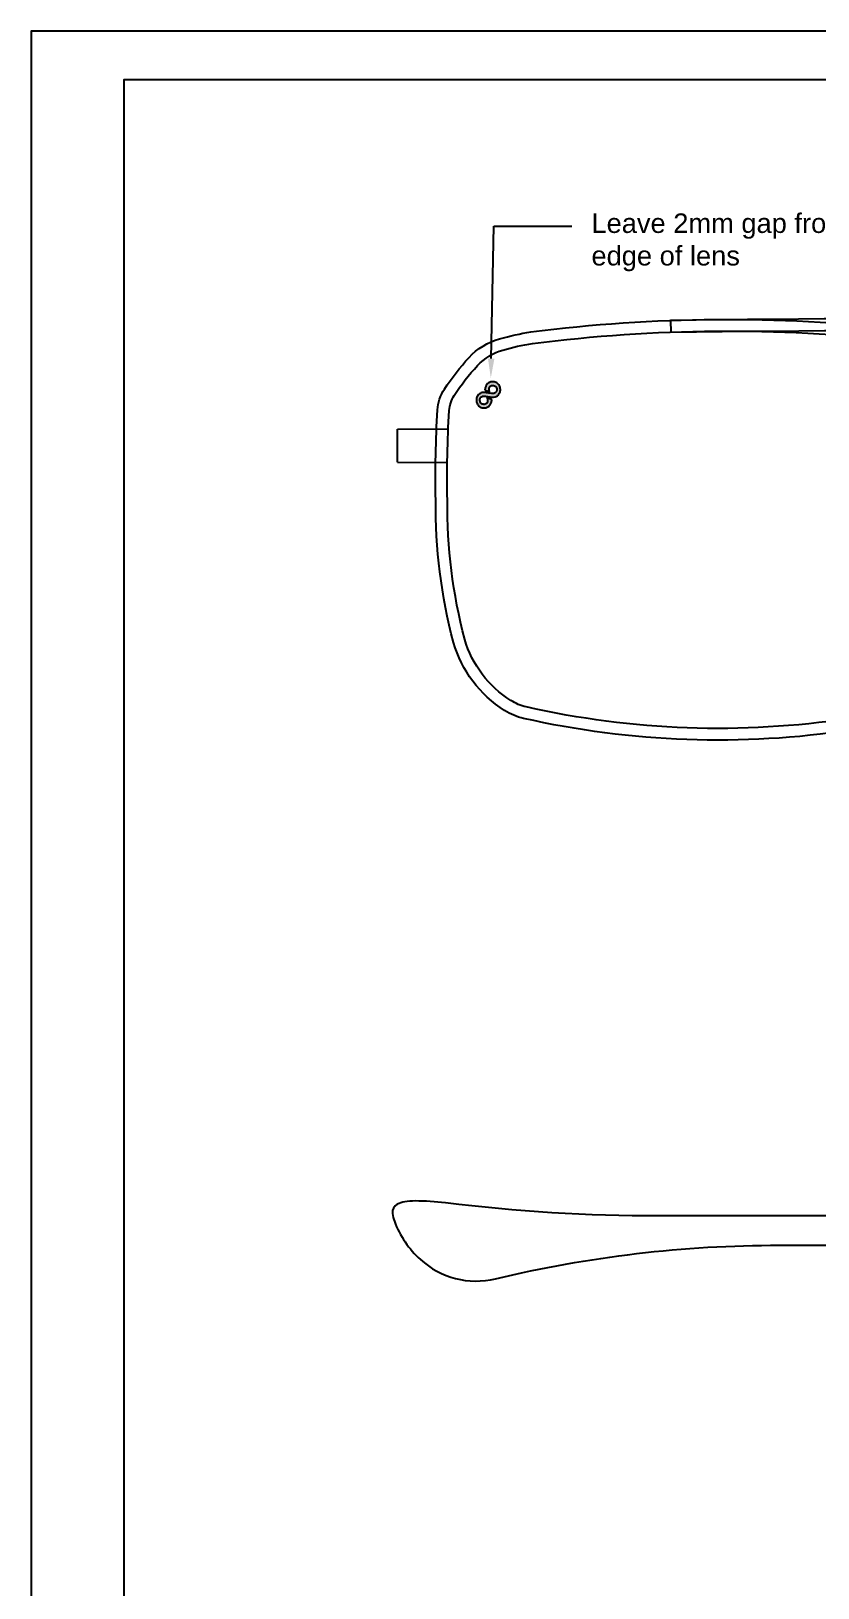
# Model space of a CAD drawing. Header units: millimetres. Extents: x 1399 to 2555, y 1196 to 1555.
# Drawn here: x 1399 to 1479.7, y 1395 to 1554.6 of the extents above; entities that cross this region are included whole.
import ezdxf
from ezdxf import colors
from ezdxf.entities.mleader import LeaderData, LeaderLine
from ezdxf.math import Vec2, Vec3

# ---------------------------------------------------------------- set-up
doc = ezdxf.new("R2010")
doc.units = ezdxf.units.MM
doc.layers.add('绘图层', color=7, linetype='Continuous', lineweight=15)
doc.styles.get("Standard").update_dxf_attribs({"font": 'arial.ttf'})

msp = doc.modelspace()

# ---------------------------------------------------------------- hatches: boundary and pattern name
at = {"ltscale": 1000}
h = msp.add_hatch(color=0, dxfattribs=at)
h.dxf.hatch_style = 1
h.paths.add_polyline_path([(1445.62684, 1517.50259, 0.009200992), (1445.47984, 1517.51528, 0.034578922), (1445.38732, 1517.51515, 0.080860631), (1445.19484, 1517.46968, 0.0615555), (1445.00619, 1517.36261, 0.060960258), (1444.84727, 1517.21127, 0.075113595), (1444.74253, 1517.03578, 0.107407412), (1444.68394, 1516.70272, 0.103911807), (1444.76755, 1516.37103, 0.104789419), (1444.97667, 1516.10313), (1444.98836, 1516.0935, 0.105998102), (1445.27243, 1515.94992, 0.099430566), (1445.57445, 1515.9322, 0.098955361), (1445.86081, 1516.0325, 0.098091), (1446.08833, 1516.23599, 0.096106349), (1446.22311, 1516.51226, 0.027845832), (1446.26014, 1516.68895, 0.165175767), (1446.2438, 1516.78056, 0.187091822), (1446.17649, 1516.83691, 0.03752485), (1446.02221, 1516.87665), (1445.80774, 1516.91503), (1445.83339, 1516.73278, -0.070095681), (1445.83336, 1516.59629, -0.093403994), (1445.79372, 1516.47917, -0.094441604), (1445.71447, 1516.38527, -0.07294592), (1445.59914, 1516.31679, -0.087245771), (1445.50404, 1516.2959, -0.049283669), (1445.38581, 1516.30258, -0.04916132), (1445.27078, 1516.33233, -0.084660695), (1445.18514, 1516.38139, -0.107698329), (1445.11288, 1516.47316, -0.057785728), (1445.06499, 1516.60985, -0.056259185), (1445.04858, 1516.75949, -0.080747817), (1445.07037, 1516.89083, -0.024708318), (1445.10329, 1516.9745, -0.081897649), (1445.13599, 1517.02357, -0.07762072), (1445.18369, 1517.06094, -0.020736764), (1445.27, 1517.1046, -0.058915101), (1445.36667, 1517.13548, -0.050945612), (1445.47281, 1517.14502, -0.032737984), (1445.61518, 1517.13394, -0.008825039), (1445.83887, 1517.09767, 0.026228042), (1446.29553, 1517.03986, 0.080367301), (1446.60536, 1517.06685, 0.10870549), (1446.83667, 1517.18256, 0.074386718), (1447.03583, 1517.39985, 0.134096321), (1447.15277, 1517.74486, 0.115691978), (1447.08779, 1518.123, 0.113819924), (1446.85981, 1518.43753, 0.126576461), (1446.52529, 1518.60541, 0.084813795), (1446.28989, 1518.61579, 0.07171586), (1446.04929, 1518.54964, 0.072637037), (1445.84, 1518.41943, 0.091631065), (1445.69569, 1518.24332, 0.040913413), (1445.64266, 1518.12519, 0.022950654), (1445.59698, 1517.97448, 0.019636585), (1445.56646, 1517.83064, 0.12511933), (1445.57231, 1517.75684, 0.20226179), (1445.58965, 1517.73735, 0.022027375), (1445.64618, 1517.71342, 0.024188929), (1445.71909, 1517.69023, 0.017226075), (1445.80267, 1517.67108), (1446.01799, 1517.6295), (1445.9949, 1517.81251, -0.074831952), (1445.99867, 1517.97009, -0.112410803), (1446.05166, 1518.0964, -0.114016507), (1446.15341, 1518.18613, -0.078542062), (1446.29894, 1518.23743, -0.168010779), (1446.56209, 1518.19744, -0.157558413), (1446.75263, 1518.00271, -0.15933647), (1446.79198, 1517.73508, -0.171660276), (1446.66346, 1517.50535, -0.072505256), (1446.55087, 1517.43223, -0.090273832), (1446.43021, 1517.40127, -0.052331959), (1446.2603, 1517.40696, -0.010347934), (1445.95905, 1517.45518, 0.009446164), (1445.79386, 1517.48193, 0.009285)])

# ---------------------------------------------------------------- linework, layer by layer
for p, q in [((1436.60868, 1513.75975), (1441.80602, 1513.78267)), ((1436.60868, 1510.37175), (1436.60868, 1513.75975)), ((1436.60868, 1510.37175), (1441.70714, 1510.34926))]:
    msp.add_line(p, q)
msp.add_lwpolyline([(1399.04113, 1257.5531), (1609.04113, 1257.5531), (1609.04113, 1554.5531), (1399.04113, 1554.5531)], close=True)
msp.add_lwpolyline([(1598.55895, 1262.5531), (1598.55895, 1549.5531), (1408.55895, 1549.5531), (1408.55895, 1262.5531)])
for points in [[(1491.50095, 1489.69114, -0.04784015), (1488.93483, 1486.11562, -0.177260616), (1483.08875, 1482.90812, -0.093619379), (1449.53603, 1484.10847, -0.0872475), (1447.58719, 1484.92441, -0.18480499), (1442.34192, 1491.88494, -0.066645281), (1440.52043, 1506.46166, -0.020209093), (1440.70582, 1515.72403, -0.129916935), (1441.41064, 1517.85931, -0.04230598), (1443.93178, 1521.09588, -0.138026619), (1447.07232, 1523.02197, -0.029721309), (1450.26705, 1523.72429, -0.059665267), (1488.21928, 1524.01199, -0.019444881), (1493.41292, 1523.05632, -0.371104633), (1499.32863, 1515.09825, -0.036615175), (1498.06388, 1506.41641, -0.071928655)], [(1548.67328, 1524.89744, 0.006124752), (1464.58877, 1524.89744), (1464.63287, 1523.69789, -0.006120468), (1548.62918, 1523.69789)], [(1490.4609, 1490.28975, -0.047776388), (1488.03117, 1486.90517, -0.177260616), (1482.90831, 1484.09448, -0.093619379), (1449.80078, 1485.2789, -0.087578148), (1448.22991, 1485.93781, -0.184648817), (1443.49881, 1492.20398, -0.066661251), (1441.72054, 1506.46859, -0.020247801), (1441.90363, 1515.65156, -0.129916935), (1442.41622, 1517.20448, -0.04230598), (1444.81279, 1520.28114, -0.138026619), (1447.39913, 1521.86733, -0.02955074), (1450.4369, 1522.53623, -0.059606301), (1488.06681, 1522.82156, -0.019374262), (1493.15004, 1521.88547, -0.371104633), (1498.13169, 1515.18394, -0.036583326), (1496.89386, 1506.68308, -0.071875032)], [(1444.74253, 1517.03578, 0.107407), (1444.68394, 1516.70272, 0.103912), (1444.76754, 1516.37103, 0.10479), (1444.97667, 1516.10313, 0.111047), (1445.27243, 1515.94992, 0.099477), (1445.57459, 1515.93223, 0.098907), (1445.86081, 1516.0325, 0.098091), (1446.08833, 1516.23599, 0.096106), (1446.22311, 1516.51226, 0.027846), (1446.26014, 1516.68895, 0.165175), (1446.2438, 1516.78056, 0.187093), (1446.17649, 1516.83691, 0.037525), (1446.02221, 1516.87665), (1445.80774, 1516.91503), (1445.83339, 1516.73278, -0.070096), (1445.83336, 1516.59629, -0.09345), (1445.79369, 1516.47911, -0.094394), (1445.71447, 1516.38527, -0.072946), (1445.59914, 1516.31679, -0.087246), (1445.50404, 1516.2959, -0.04927), (1445.38584, 1516.30257, -0.049175), (1445.27078, 1516.33233, -0.08466), (1445.18514, 1516.38139, -0.107699), (1445.11288, 1516.47316, -0.057782), (1445.06499, 1516.60984, -0.056263), (1445.04858, 1516.75949, -0.080748), (1445.07037, 1516.89083, -0.024708), (1445.10329, 1516.9745, -0.081903), (1445.13599, 1517.02357, -0.077616), (1445.18369, 1517.06094, -0.020737), (1445.27, 1517.1046, -0.058912), (1445.36667, 1517.13548, -0.050948), (1445.47281, 1517.14502, -0.032738), (1445.61518, 1517.13394, -0.008825), (1445.83887, 1517.09767, 0.026228), (1446.29553, 1517.03986, 0.080367), (1446.60536, 1517.06685, 0.108707), (1446.83667, 1517.18256, 0.074386), (1447.03583, 1517.39984, 0.134097), (1447.15277, 1517.74486, 0.1157), (1447.08778, 1518.12302, 0.11381), (1446.85981, 1518.43753, 0.126569), (1446.52532, 1518.6054, 0.084824), (1446.28989, 1518.61579, 0.071716), (1446.04929, 1518.54964, 0.072637), (1445.84, 1518.41943, 0.091631), (1445.69569, 1518.24332, 0.040914), (1445.64266, 1518.12519, 0.02295), (1445.59698, 1517.97448, 0.019637), (1445.56646, 1517.83064, 0.125119), (1445.57231, 1517.75684, 0.202262), (1445.58965, 1517.73735, 0.022026), (1445.64618, 1517.71342, 0.02419), (1445.71909, 1517.69023, 0.017226), (1445.80266, 1517.67108), (1446.01799, 1517.6295), (1445.9949, 1517.81251, -0.074832), (1445.99867, 1517.97009, -0.112412), (1446.05166, 1518.0964, -0.114015), (1446.15341, 1518.18613, -0.078543), (1446.29894, 1518.23743, -0.167999), (1446.56207, 1518.19745, -0.157566), (1446.75263, 1518.00271, -0.159339), (1446.79198, 1517.73508, -0.17166), (1446.66346, 1517.50535, -0.072504), (1446.55087, 1517.43223, -0.090276), (1446.43021, 1517.40127, -0.052332), (1446.26029, 1517.40696, -0.010348), (1445.95905, 1517.45518, 0.009446), (1445.79386, 1517.48193, 0.009285), (1445.62684, 1517.50259, 0.009201), (1445.47984, 1517.51528, 0.034578), (1445.38733, 1517.51515, 0.080862), (1445.19483, 1517.46968, 0.061575), (1445.00614, 1517.36257, 0.060941), (1444.84727, 1517.21127, 0.075113)]]:
    msp.add_lwpolyline(points, format="xyb", close=True)
msp.add_lwpolyline([(1484.8867, 1433.10573), (1463.40538, 1433.10573, -0.030492674), (1441.5118, 1434.44216, 0.029639022), (1438.39598, 1434.63769, 0.039974111), (1437.33955, 1434.55672, 0.086358474), (1436.57961, 1434.29753, 0.301316799), (1436.09254, 1433.37213, 0.065474268), (1436.28526, 1432.55497, 0.118331492), (1438.95607, 1428.63368, 0.248029999), (1446.63526, 1426.66427, -0.058867245), (1475.76464, 1430.10573), (1486.76438, 1430.10573)], format="xyb")

# ---------------------------------------------------------------- leaders
at = {"layer": '绘图层', "color": 7, "linetype": 'ByBlock', "lineweight": 9}
ml = msp.add_multileader_mtext('Standard', dxfattribs=at)
ml.set_content('{\\C256;Leave 2mm gap from the edge of lens}', color=7)
ml.set_leader_properties()
ml.build(insert=Vec2(0, 0))
ml.multileader.update_dxf_attribs({"arrow_head_size": 2})
ctx = ml.context
ctx.base_point, ctx.char_height, ctx.arrow_head_size, ctx.plane_origin = Vec3(1454.48512, 1534.57248), 2, 2, Vec3(1454.22747, 1518.98812)
notes = []
notes.append((ctx, [(1, (1, 1, 0), (1446.48512, 1534.57248), (1, 0), 8, [(0, [(1446.16658, 1518.98762)], 0, [])])]))
ctx.mtext.insert, ctx.mtext.width, ctx.mtext.flow_direction = Vec3(1456.48512, 1535.86648), 31.6480349, 5
for ctx, leaders in notes:
    for number, flags, end, landing, length, lines in leaders:
        leader = LeaderData()
        leader.index, (leader.has_last_leader_line, leader.has_dogleg_vector, leader.attachment_direction) = number, flags
        leader.last_leader_point, leader.dogleg_vector, leader.dogleg_length = Vec3(end), Vec3(landing), length
        for number, points, colour, breaks in lines:
            line = LeaderLine()
            line.index, line.vertices, line.color, line.breaks = number, Vec3.list(points), colors.encode_raw_color(colour), breaks
            leader.lines.append(line)
        ctx.leaders.append(leader)

doc.saveas('drawing.dxf')
